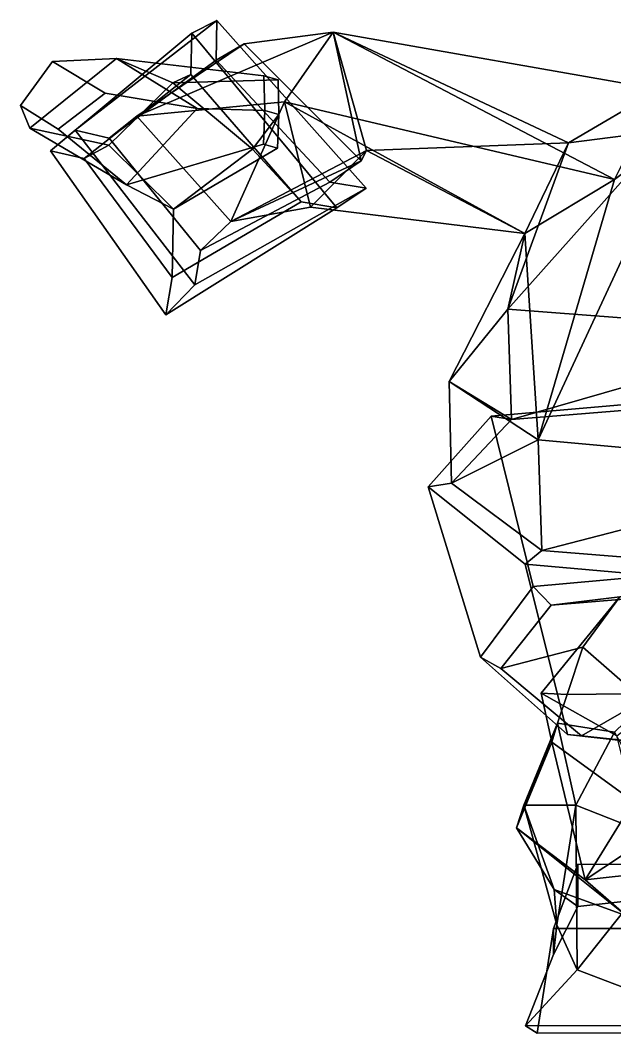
# Model space of a CAD drawing. Extents: x -271 to 237, y -159 to 311.
# Drawn here: x -271.4 to -80.7, y -155.7 to 172.3 of the extents above; entities that cross this region are included whole.
import ezdxf

# ---------------------------------------------------------------- set-up
doc = ezdxf.new("R2010")
doc.units = 0

msp = doc.modelspace()

# ---------------------------------------------------------------- linework, layer by layer
for points in [[(-261.841949, 130.382263, 66.578758), (-216.410217, 168.218994, 85.780052), (-208.375183, 172.263184, 54.658577), (-253.91478, 136.973633, 35.102905)], [(-253.91478, 136.973633, 35.102905), (-208.375183, 172.263184, 54.658577), (-208.648468, 159.533875, 52.025528), (-242.912323, 134.445129, 37.605938)], [(-160.453949, 118.336121, 56.935772), (-208.375183, 172.263184, 54.658577), (-216.410217, 168.218994, 85.780052), (-169.883575, 112.044403, 88.060646)], [(-160.453949, 118.336121, 56.935772), (-172.108673, 120.325836, 54.145988), (-208.648468, 159.533875, 52.025528), (-208.375183, 172.263184, 54.658577)], [(-261.841949, 130.382263, 66.578758), (-250.997223, 127.929932, 69.053909), (-216.777756, 154.898315, 83.002373), (-216.410217, 168.218994, 85.780052)], [(-234.095078, 141.550476, 3.309281), (-199.565536, 164.713196, 17.41453), (-171.058823, 168.508301, -27.412607)], [(-234.095078, 141.550476, 3.309281), (-171.058823, 168.508301, -27.412607), (-186.68045, 146.118347, -61.323727)], [(-169.883575, 112.044403, 88.060646), (-216.410217, 168.218994, 85.780052), (-216.777756, 154.898315, 83.002373), (-181.331787, 114.037598, 85.328064)], [(-162.050095, 127.183624, 20.139313), (-171.058823, 168.508301, -27.412607), (-199.565536, 164.713196, 17.41453)], [(-80.686165, 121.18634, -45.159851), (-186.68045, 146.118347, -61.323727), (-171.058823, 168.508301, -27.412607)], [(-95.424805, 132.984253, 24.598625), (-66.234222, 150.030457, -12.948624), (-171.058823, 168.508301, -27.412607)], [(-95.424805, 132.984253, 24.598625), (-171.058823, 168.508301, -27.412607), (-160.278778, 130.52713, 7.770301)], [(-80.686165, 121.18634, -45.159851), (-171.058823, 168.508301, -27.412607), (-66.234222, 150.030457, -12.948624)], [(-162.050095, 127.183624, 20.139313), (-160.278778, 130.52713, 7.770301), (-171.058823, 168.508301, -27.412607)], [(-242.912323, 134.445129, 37.605938), (-208.648468, 159.533875, 52.025528), (-199.565536, 164.713196, 17.41453), (-234.095078, 141.550476, 3.309281)], [(-199.565536, 164.713196, 17.41453), (-208.648468, 159.533875, 52.025528), (-172.108673, 120.325836, 54.145988), (-162.050095, 127.183624, 20.139313)], [(-271.44397, 144.972595, 148.817062), (-261.110321, 159.07196, 161.85466), (-240.596161, 159.994598, 95.906898), (-268.461395, 137.645386, 89.310936)], [(-259.369415, 137.300507, 167.327698), (-244.220581, 148.91687, 170.451324), (-261.110321, 159.07196, 161.85466), (-271.44397, 144.972595, 148.817062)], [(-268.461395, 137.645386, 89.310936), (-240.596161, 159.994598, 95.906898), (-222.540176, 152.262146, 67.384735), (-243.041473, 132.192505, 62.135319)], [(-244.220581, 148.91687, 170.451324), (-214.679352, 143.921631, 124.589218), (-240.596161, 159.994598, 95.906898), (-261.110321, 159.07196, 161.85466)], [(-193.247284, 154.447296, 131.089813), (-188.699615, 153.196411, 119.039246), (-222.540176, 152.262146, 67.384735), (-240.596161, 159.994598, 95.906898)], [(-192.964706, 143.290619, 133.266678), (-193.247284, 154.447296, 131.089813), (-240.596161, 159.994598, 95.906898), (-214.679352, 143.921631, 124.589218)], [(-243.041473, 132.192505, 62.135319), (-222.540176, 152.262146, 67.384735), (-216.777756, 154.898315, 83.002373), (-250.997223, 127.929932, 69.053909)], [(-196.978394, 130.864532, 76.992783), (-181.331787, 114.037598, 85.328064), (-216.777756, 154.898315, 83.002373), (-222.540176, 152.262146, 67.384735)], [(-192.964706, 143.290619, 133.266678), (-188.527115, 142.031128, 121.155876), (-188.699615, 153.196411, 119.039246), (-193.247284, 154.447296, 131.089813)], [(-188.527115, 142.031128, 121.155876), (-196.978394, 130.864532, 76.992783), (-222.540176, 152.262146, 67.384735), (-188.699615, 153.196411, 119.039246)], [(-259.369415, 137.300507, 167.327698), (-237.417633, 119.4552, 104.411591), (-214.679352, 143.921631, 124.589218), (-244.220581, 148.91687, 170.451324)], [(-95.424805, 132.984253, 24.598625), (-63.720627, 137.064972, 36.603718), (-66.234222, 150.030457, -12.948624)], [(-80.686165, 121.18634, -45.159851), (-66.234222, 150.030457, -12.948624), (-58.74828, 137.507507, -57.588497)], [(-259.369415, 137.300507, 167.327698), (-271.44397, 144.972595, 148.817062), (-268.461395, 137.645386, 89.310936), (-237.417633, 119.4552, 104.411591)], [(-203.83696, 107.678345, 4.782932), (-234.095078, 141.550476, 3.309281), (-186.68045, 146.118347, -61.323727)], [(-203.83696, 107.678345, 4.782932), (-186.68045, 146.118347, -61.323727), (-178.287628, 112.232727, -32.980465)], [(-109.494637, 103.809509, -17.269537), (-186.68045, 146.118347, -61.323727), (-80.686165, 121.18634, -45.159851)], [(-178.287628, 112.232727, -32.980465), (-186.68045, 146.118347, -61.323727), (-109.494637, 103.809509, -17.269537)], [(-203.83696, 107.678345, 4.782932), (-213.577454, 98.385208, 38.387215), (-242.912323, 134.445129, 37.605938), (-234.095078, 141.550476, 3.309281)], [(-193.426178, 132.480713, 135.156998), (-192.964706, 143.290619, 133.266678), (-214.679352, 143.921631, 124.589218), (-237.417633, 119.4552, 104.411591)], [(-188.87529, 131.225342, 123.065567), (-222.33287, 111.645325, 70.269112), (-196.978394, 130.864532, 76.992783), (-188.527115, 142.031128, 121.155876)], [(-193.426178, 132.480713, 135.156998), (-188.87529, 131.225342, 123.065567), (-188.527115, 142.031128, 121.155876), (-192.964706, 143.290619, 133.266678)], [(-237.417633, 119.4552, 104.411591), (-268.461395, 137.645386, 89.310936), (-243.041473, 132.192505, 62.135319), (-222.33287, 111.645325, 70.269112)], [(-215.487381, 87.318588, 35.640381), (-224.799072, 77.676727, 67.072563), (-261.841949, 130.382263, 66.578758), (-253.91478, 136.973633, 35.102905)], [(-215.487381, 87.318588, 35.640381), (-253.91478, 136.973633, 35.102905), (-242.912323, 134.445129, 37.605938), (-213.577454, 98.385208, 38.387215)], [(-16.644451, 72.023987, 105.153046), (-63.720627, 137.064972, 36.603718), (-114.923256, 79.513, 66.935905)], [(-114.923256, 79.513, 66.935905), (-63.720627, 137.064972, 36.603718), (-95.424805, 132.984253, 24.598625)], [(-105.22036, 37.560806, -81.19223), (-58.74828, 137.507507, -57.588497), (-2.659097, 28.246948, -107.577042)], [(-105.22036, 37.560806, -81.19223), (-80.686165, 121.18634, -45.159851), (-58.74828, 137.507507, -57.588497)], [(-222.33287, 111.645325, 70.269112), (-243.041473, 132.192505, 62.135319), (-250.997223, 127.929932, 69.053909), (-222.751129, 89.632904, 70.035942)], [(-193.426178, 132.480713, 135.156998), (-237.417633, 119.4552, 104.411591), (-222.33287, 111.645325, 70.269112), (-188.87529, 131.225342, 123.065567)], [(-109.494637, 103.809509, -17.269537), (-95.424805, 132.984253, 24.598625), (-160.278778, 130.52713, 7.770301)], [(-114.923256, 79.513, 66.935905), (-95.424805, 132.984253, 24.598625), (-109.494637, 103.809509, -17.269537)], [(-224.799072, 77.676727, 67.072563), (-222.751129, 89.632904, 70.035942), (-250.997223, 127.929932, 69.053909), (-261.841949, 130.382263, 66.578758)], [(-222.33287, 111.645325, 70.269112), (-222.751129, 89.632904, 70.035942), (-181.331787, 114.037598, 85.328064), (-196.978394, 130.864532, 76.992783)], [(-203.83696, 107.678345, 4.782932), (-178.287628, 112.232727, -32.980465), (-160.278778, 130.52713, 7.770301)], [(-203.83696, 107.678345, 4.782932), (-160.278778, 130.52713, 7.770301), (-162.050095, 127.183624, 20.139313)], [(-178.287628, 112.232727, -32.980465), (-109.494637, 103.809509, -17.269537), (-160.278778, 130.52713, 7.770301)], [(-162.050095, 127.183624, 20.139313), (-172.108673, 120.325836, 54.145988), (-213.577454, 98.385208, 38.387215), (-203.83696, 107.678345, 4.782932)], [(-215.487381, 87.318588, 35.640381), (-160.453949, 118.336121, 56.935772), (-169.883575, 112.044403, 88.060646), (-224.799072, 77.676727, 67.072563)], [(-215.487381, 87.318588, 35.640381), (-213.577454, 98.385208, 38.387215), (-172.108673, 120.325836, 54.145988), (-160.453949, 118.336121, 56.935772)], [(-105.22036, 37.560806, -81.19223), (-109.494637, 103.809509, -17.269537), (-80.686165, 121.18634, -45.159851)], [(-224.799072, 77.676727, 67.072563), (-169.883575, 112.044403, 88.060646), (-181.331787, 114.037598, 85.328064), (-222.751129, 89.632904, 70.035942)], [(-114.923256, 79.513, 66.935905), (-109.494637, 103.809509, -17.269537), (-133.731049, 56.268799, -17.006599)], [(-133.731049, 56.268799, -17.006599), (-109.494637, 103.809509, -17.269537), (-105.22036, 37.560806, -81.19223)], [(-113.785942, 44.039673, 61.705441), (-114.923256, 79.513, 66.935905), (-133.731049, 56.268799, -17.006599)], [(-113.785942, 44.039673, 61.705441), (-16.644451, 72.023987, 105.153046), (-114.923256, 79.513, 66.935905)], [(-113.785942, 44.039673, 61.705441), (-16.181866, 51.986603, 97.252701), (-16.644451, 72.023987, 105.153046)], [(-113.785942, 44.039673, 61.705441), (-133.731049, 56.268799, -17.006599), (-133.047424, 23.658539, -12.111767)], [(-133.047424, 23.658539, -12.111767), (-133.731049, 56.268799, -17.006599), (-105.22036, 37.560806, -81.19223)], [(-17.63689, -1.555084, 116.684868), (-16.972321, 54.141449, 109.261406), (-120.331192, 45.157623, 69.550896), (-106.767044, -9.606003, 77.787849)], [(-16.972321, 54.141449, 109.261406), (-16.181866, 51.986603, 97.252701), (-113.785942, 44.039673, 61.705441), (-120.331192, 45.157623, 69.550896)], [(-120.331192, 45.157623, 69.550896), (-140.563446, 22.491272, -12.451052), (-123.674133, -32.282608, -3.993384), (-106.767044, -9.606003, 77.787849)], [(-140.563446, 22.491272, -12.451052), (-120.331192, 45.157623, 69.550896), (-113.785942, 44.039673, 61.705441), (-133.047424, 23.658539, -12.111767)], [(-133.047424, 23.658539, -12.111767), (-105.22036, 37.560806, -81.19223), (-104.061188, 1.992981, -86.756371)], [(-104.061188, 1.992981, -86.756371), (-105.22036, 37.560806, -81.19223), (-2.659097, 28.246948, -107.577042)], [(-104.061188, 1.992981, -86.756371), (-2.659097, 28.246948, -107.577042), (-2.677301, -6.173752, -109.191162)], [(-109.342224, -2.355164, -98.210945), (-140.563446, 22.491272, -12.451052), (-133.047424, 23.658539, -12.111767), (-104.061188, 1.992981, -86.756371)], [(-123.674133, -32.282608, -3.993384), (-140.563446, 22.491272, -12.451052), (-109.342224, -2.355164, -98.210945), (-95.778076, -57.118774, -89.973991)], [(-109.342224, -2.355164, -98.210945), (-104.061188, 1.992981, -86.756371), (-2.677301, -6.173752, -109.191162), (-1.697769, -11.893555, -123.929863)], [(-95.778076, -57.118774, -89.973991), (-109.342224, -2.355164, -98.210945), (-1.697769, -11.893555, -123.929863), (-2.362222, -67.597847, -116.504097)], [(-17.63689, -1.555084, 116.684868), (-106.767044, -9.606003, 77.787849), (-101.061882, -15.522919, 70.53038), (-16.904228, -8.553543, 105.321732)], [(-106.767044, -9.606003, 77.787849), (-123.674133, -32.282608, -3.993384), (-117.193924, -35.913704, -3.079101), (-101.061882, -15.522919, 70.53038)], [(-15.489828, -7.302307, 84.071327), (-79.032822, -12.849976, 56.144249), (-104.198395, -43.867981, 21.059801), (-79.968338, -57.502151, 55.261528)], [(-16.904228, -8.553543, 105.321732), (-101.061882, -15.522919, 70.53038), (-79.032822, -12.849976, 56.144249), (-15.489828, -7.302307, 84.071327)], [(-101.061882, -15.522919, 70.53038), (-117.193924, -35.913704, -3.079101), (-90.89444, -29.050423, -2.264463), (-79.032822, -12.849976, 56.144249)], [(-79.032822, -12.849976, 56.144249), (-90.89444, -29.050423, -2.264463), (-95.867157, -44.260406, -16.410086), (-104.198395, -43.867981, 21.059801)], [(-117.193924, -35.913704, -3.079101), (-91.337128, -57.569618, -77.931427), (-71.348495, -46.074524, -61.167583), (-90.89444, -29.050423, -2.264463)], [(-90.89444, -29.050423, -2.264463), (-71.348495, -46.074524, -61.167583), (-67.827301, -43.889511, -46.213982), (-95.867157, -44.260406, -16.410086)], [(-123.674133, -32.282608, -3.993384), (-95.778076, -57.118774, -89.973991), (-91.337128, -57.569618, -77.931427), (-117.193924, -35.913704, -3.079101)], [(-74.585159, -78.597931, 19.206821), (-79.968338, -57.502151, 55.261528), (-104.198395, -43.867981, 21.059801), (-100.77578, -59.592255, -8.66339)], [(-100.77578, -59.592255, -8.66339), (-104.198395, -43.867981, 21.059801), (-95.867157, -44.260406, -16.410086), (-99.024788, -53.464325, -27.020277)], [(-99.024788, -53.464325, -27.020277), (-95.867157, -44.260406, -16.410086), (-67.827301, -43.889511, -46.213982), (-80.665947, -56.39238, -35.891705)], [(-91.337128, -57.569618, -77.931427), (-3.386823, -66.998451, -101.040184), (-4.636448, -54.228836, -81.62056), (-71.348495, -46.074524, -61.167583)], [(-112.192276, -87.083015, -5.722755), (-100.77578, -59.592255, -8.66339), (-99.024788, -53.464325, -27.020277)], [(-112.192276, -87.083015, -5.722755), (-99.024788, -53.464325, -27.020277), (-109.837456, -79.823418, -21.389793)], [(-109.837456, -79.823418, -21.389793), (-99.024788, -53.464325, -27.020277), (-93.126305, -79.765038, -28.731947)], [(-93.126305, -79.765038, -28.731947), (-99.024788, -53.464325, -27.020277), (-80.665947, -56.39238, -35.891705)], [(-95.778076, -57.118774, -89.973991), (-2.362222, -67.597847, -116.504097), (-3.386823, -66.998451, -101.040184), (-91.337128, -57.569618, -77.931427)], [(-93.126305, -79.765038, -28.731947), (-80.665947, -56.39238, -35.891705), (-60.781143, -92.529732, -16.95731)], [(-90.113411, -103.788155, 18.441446), (-100.77578, -59.592255, -8.66339), (-112.192276, -87.083015, -5.722755)], [(-90.113411, -103.788155, 18.441446), (-74.585159, -78.597931, 19.206821), (-100.77578, -59.592255, -8.66339)], [(-90.113411, -103.788155, 18.441446), (-53.495136, -79.602676, 2.56879), (-74.585159, -78.597931, 19.206821)], [(-100.108803, -106.903244, -29.182142), (-112.192276, -87.083015, -5.722755), (-109.837456, -79.823418, -21.389793)], [(-99.193375, -118.272842, -53.534363), (-109.837456, -79.823418, -21.389793), (-93.126305, -79.765038, -28.731947)], [(-99.193375, -118.272842, -53.534363), (-100.108803, -106.903244, -29.182142), (-109.837456, -79.823418, -21.389793)], [(-92.653389, -132.721832, -86.67305), (-99.193375, -118.272842, -53.534363), (-93.126305, -79.765038, -28.731947)], [(-92.653389, -132.721832, -86.67305), (-93.126305, -79.765038, -28.731947), (-60.781143, -92.529732, -16.95731)], [(-90.113411, -103.788155, 18.441446), (-69.77227, -101.518143, 5.0672), (-53.495136, -79.602676, 2.56879)], [(-76.867996, -115.321167, -6.03474), (-90.113411, -103.788155, 18.441446), (-112.192276, -87.083015, -5.722755)], [(-100.108803, -106.903244, -29.182142), (-76.867996, -115.321167, -6.03474), (-112.192276, -87.083015, -5.722755)], [(-32.225491, -155.74765, -58.711117), (-92.653389, -132.721832, -86.67305), (-60.781143, -92.529732, -16.95731)], [(-53.128777, -119.444244, 67.76046), (-59.442902, -98.998032, 52.944962), (-92.432419, -98.812729, 52.944962), (-100.268723, -119.444244, 67.76046)], [(-100.268723, -119.444244, 67.76046), (-92.432419, -98.812729, 52.944962), (-92.432419, -112.334427, 1.090716), (-100.268723, -127.827744, 8.868857)], [(-59.442902, -98.998032, 52.944962), (-59.442905, -108.736435, 1.090716), (-92.432419, -112.334427, 1.090716), (-92.432419, -98.812729, 52.944962)], [(-76.867996, -115.321167, -6.03474), (-69.77227, -101.518143, 5.0672), (-90.113411, -103.788155, 18.441446)], [(-99.193375, -118.272842, -53.534363), (-100.268723, -127.827744, 8.868857), (-92.432419, -112.334427, 1.090716), (-100.108803, -106.903244, -29.182142)], [(-76.867996, -115.321167, -6.03474), (-100.108803, -106.903244, -29.182142), (-92.432419, -112.334427, 1.090716), (-59.442905, -108.736435, 1.090716)], [(-92.653389, -132.721832, -86.67305), (-109.249161, -150.723206, 1.461112), (-100.268723, -127.827744, 8.868857), (-99.193375, -118.272842, -53.534363)], [(-105.545288, -153.02951, 67.76046), (-100.268723, -119.444244, 67.76046), (-100.268723, -127.827744, 8.868857), (-109.249161, -150.723206, 1.461112)], [(-38.361893, -152.844193, 67.76046), (-53.128777, -119.444244, 67.76046), (-100.268723, -119.444244, 67.76046), (-105.545288, -153.02951, 67.76046)], [(-92.653389, -132.721832, -86.67305), (-32.225491, -155.74765, -58.711117), (-42.065769, -150.61731, -2.242769), (-109.249161, -150.723206, 1.461112)], [(-105.545288, -153.02951, 67.76046), (-109.249161, -150.723206, 1.461112), (-42.065769, -150.61731, -2.242769), (-38.361893, -152.844193, 67.76046)]]:
    msp.add_3dface(points)

doc.saveas('drawing.dxf')
